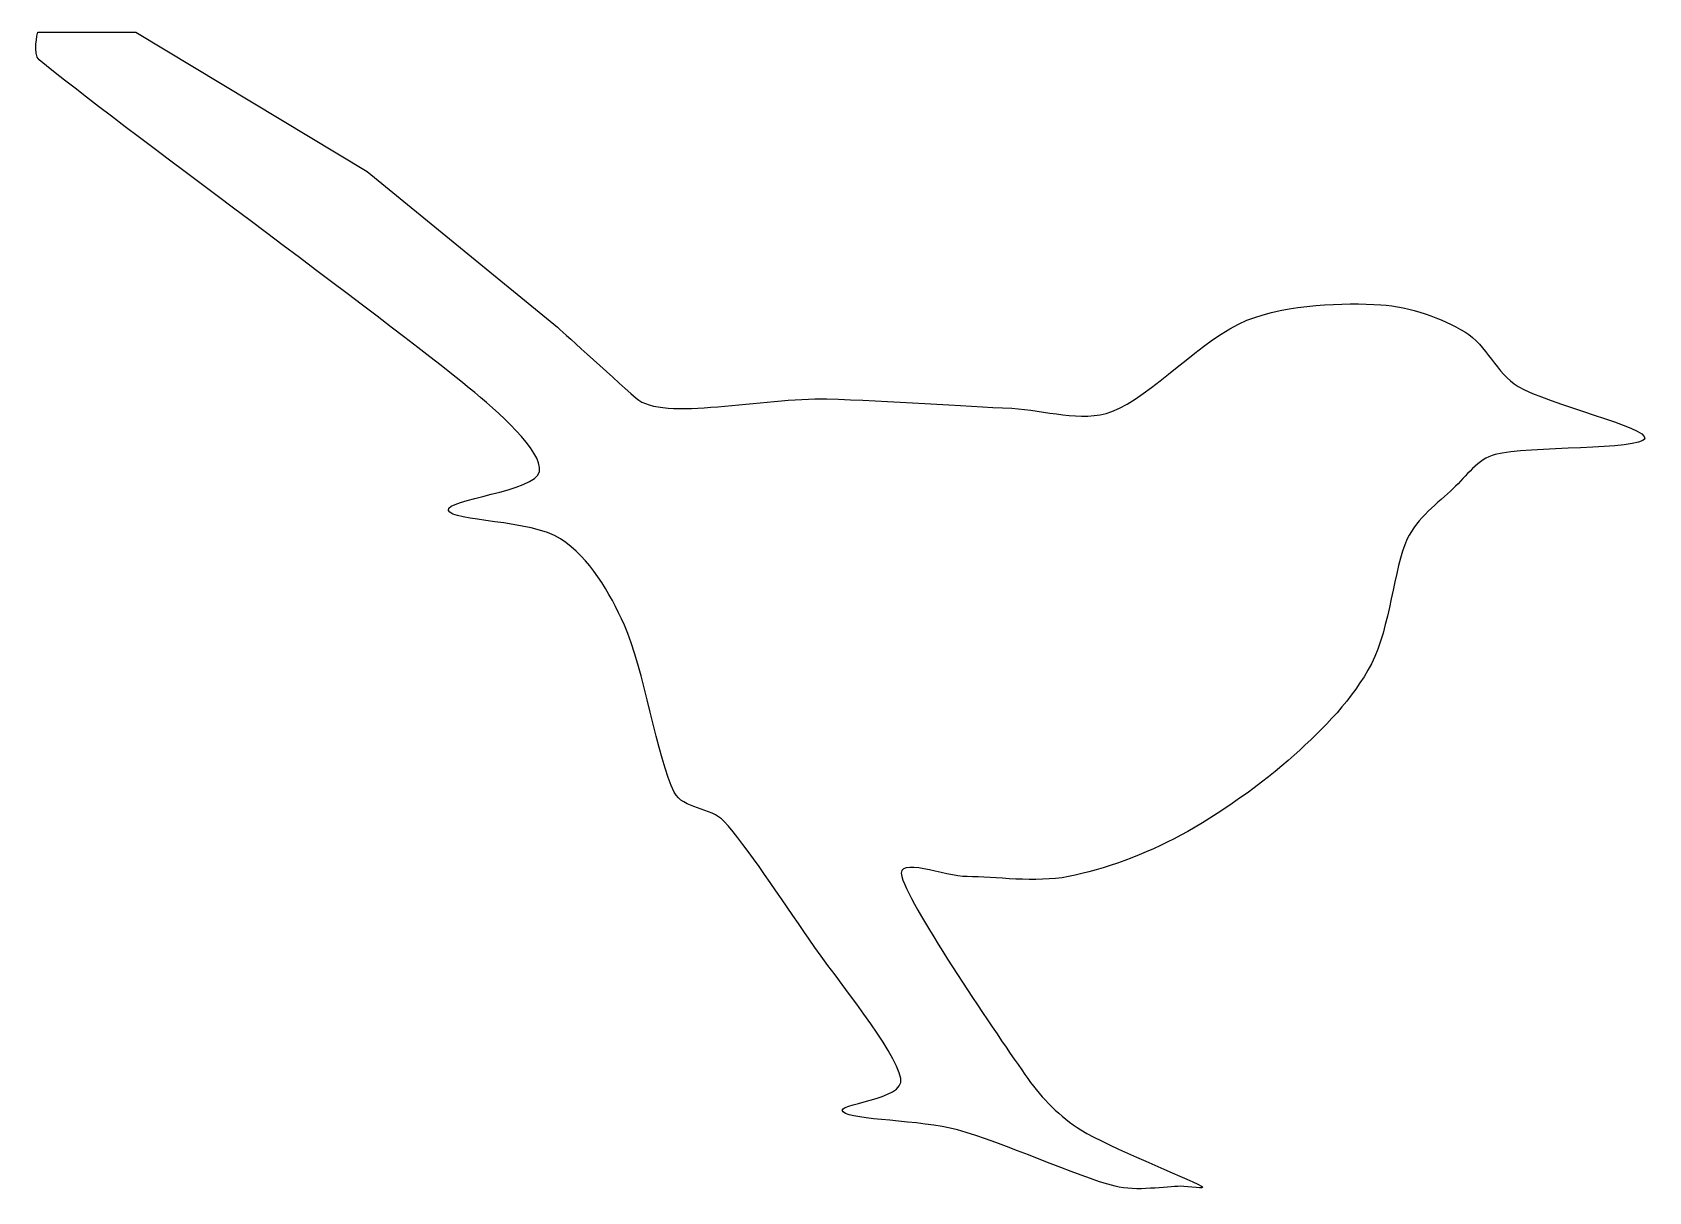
# Model space of a CAD drawing. Extents: x -7.5 to 5.9, y -4.5 to 5.1.
import ezdxf

# ---------------------------------------------------------------- set-up
doc = ezdxf.new("R2010")
doc.units = 0
doc.layers.add('MODELSKETCH_VISIBLE', color=7, linetype='CONTINUOUS')

msp = doc.modelspace()

# ---------------------------------------------------------------- linework, layer by layer
at = {"layer": 'MODELSKETCH_VISIBLE'}
for p, q in [((-7.46, 5.099), (-6.645, 5.099)), ((-6.645, 5.099), (-4.723, 3.944)), ((-4.723, 3.944), (-3.145, 2.65))]:
    msp.add_line(p, q, dxfattribs=at)
for points, knots in [([(-7.447, 4.869), (-7.505, 4.917), (-7.461, 5.094), (-7.46, 5.099), (-7.46, 5.099), (-7.46, 5.099)], [0, 0, 0, 0, 0.984375, 0.989583, 1, 1, 1, 1]), ([(-3.145, 2.65), (-3.145, 2.65), (-3.145, 2.65), (-3.139, 2.645), (-2.708, 2.256), (-2.491, 2.061)], [0, 0, 0, 0, 0.005208, 0.007812, 1, 1, 1, 1])]:
    msp.add_open_spline(points, degree=3, knots=knots, dxfattribs=at)
for points in [[(-3.876, 2.145), (-4.568, 2.714), (-6.849, 4.376), (-7.447, 4.869)], [(2.581, 2.708), (2.928, 2.846), (3.391, 2.854), (3.693, 2.837)], [(3.693, 2.837), (3.938, 2.824), (4.202, 2.724), (4.392, 2.611)], [(1.461, 1.951), (1.787, 2.073), (2.209, 2.56), (2.581, 2.708)], [(4.392, 2.611), (4.574, 2.503), (4.654, 2.266), (4.835, 2.158)], [(4.835, 2.158), (5.084, 2.01), (5.918, 1.819), (5.886, 1.725)], [(-3.294, 1.453), (-3.264, 1.622), (-3.643, 1.954), (-3.876, 2.145)], [(-2.491, 2.061), (-2.274, 1.865), (-1.427, 2.069), (-0.906, 2.055)], [(-0.906, 2.055), (-0.394, 2.041), (0.235, 1.994), (0.63, 1.977)], [(0.63, 1.977), (0.907, 1.965), (1.202, 1.854), (1.461, 1.951)], [(5.886, 1.725), (5.854, 1.631), (4.91, 1.663), (4.644, 1.594)], [(4.644, 1.594), (4.499, 1.556), (4.403, 1.414), (4.295, 1.311)], [(-4.05, 1.13), (-4.079, 1.223), (-3.323, 1.284), (-3.294, 1.453)], [(4.295, 1.311), (4.173, 1.194), (3.993, 1.064), (3.913, 0.893)], [(-3.119, 0.893), (-3.362, 1.052), (-4.021, 1.036), (-4.05, 1.13)], [(-2.588, 0.178), (-2.71, 0.449), (-2.875, 0.734), (-3.119, 0.893)], [(3.913, 0.893), (3.8, 0.651), (3.772, 0.156), (3.616, -0.143)], [(-2.174, -1.21), (-2.312, -0.938), (-2.431, -0.172), (-2.588, 0.178)], [(3.616, -0.143), (3.462, -0.437), (3.221, -0.681), (2.975, -0.902)], [(2.975, -0.902), (2.711, -1.139), (2.344, -1.4), (2.032, -1.568)], [(-1.76, -1.452), (-1.868, -1.334), (-2.102, -1.352), (-2.174, -1.21)], [(-1.055, -2.429), (-1.283, -2.098), (-1.574, -1.655), (-1.76, -1.452)], [(2.032, -1.568), (1.74, -1.725), (1.395, -1.854), (1.099, -1.911)], [(0.258, -1.911), (0.077, -1.911), (-0.337, -1.737), (-0.285, -1.911)], [(-0.285, -1.911), (-0.201, -2.19), (0.515, -3.237), (0.763, -3.588)], [(1.099, -1.911), (0.824, -1.964), (0.489, -1.911), (0.258, -1.911)], [(-0.292, -3.588), (-0.339, -3.348), (-0.81, -2.785), (-1.055, -2.429)], [(-0.772, -3.865), (-0.85, -3.794), (-0.256, -3.769), (-0.292, -3.588)], [(0.763, -3.588), (0.881, -3.754), (1.029, -3.906), (1.203, -4.014)], [(0.178, -4.014), (-0.131, -3.929), (-0.694, -3.936), (-0.772, -3.865)], [(1.487, -4.482), (1.178, -4.404), (0.554, -4.116), (0.178, -4.014)], [(1.203, -4.014), (1.443, -4.163), (2.067, -4.404), (2.205, -4.482)], [(2.032, -4.482), (1.912, -4.482), (1.663, -4.527), (1.487, -4.482)], [(2.205, -4.482), (2.256, -4.511), (2.09, -4.482), (2.032, -4.482)]]:
    msp.add_open_spline(points, degree=3, dxfattribs=at)

doc.saveas('drawing.dxf')
